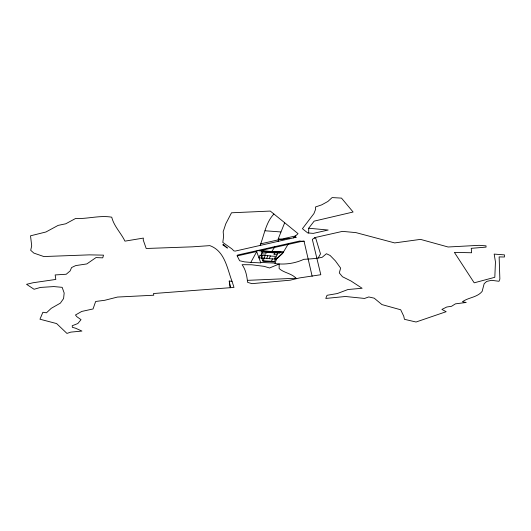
<?xml version="1.0" encoding="UTF-8"?>
<svg xmlns="http://www.w3.org/2000/svg" width="531" height="531" viewBox="0 0 531 531"><rect width="100%" height="100%" fill="white"/><g stroke="black" fill="none" stroke-linecap="round" stroke-linejoin="round"><path stroke-width="0.8" d="M284.689 222.735L298.044 233.667L293.417 237.875L294.021 237.33L296.238 237.238L235.187 251.097L233.872 250.878L231.828 248.827L222.794 242.408L223.604 236.481L223.166 231.768L225.775 223.83L231.509 212.785L270.279 211.072L284.689 222.735L278.304 238.711L278.198 241.3M260.203 245.342L260.714 243.842C264.451 233.647 266.15 222.21 273.903 214.013M312.148 276.293L304.124 241.539L299.71 241.014L237.722 255.013L237.038 255.59L239.627 260.741L244.459 261.856L250.805 262.427L257.283 250.592L283.368 252.218L276.571 258.962L274.925 263.549C284.722 264.876 294.824 263.509 303.805 259.327C309.971 258.962 316.151 258.643 322.191 257.276L326.446 253.718L330.136 255.497L335.386 260.874L340.623 268.075L339.302 272.941L342.482 276.744L351.037 281.018L362.122 288.267L347.984 289.514L337.311 293.543L327.043 295.296L325.782 298.442L345.396 296.49L364.545 298.442L368.773 296.948L374.189 298.17L381.942 304.588L400.693 309.772L403.746 316.171L404.449 319.317L416.052 322.012L446.166 311.697L441.905 309.427L446.757 307.011L451.536 306.294L455.432 303.851L466.198 302.464L462.415 301.761C468.388 297.387 477.196 297.506 482.135 291.406L484.166 283.687L486.695 281.41L491.48 280.322L499.021 281.277L499.863 279.074L499.14 256.904L504.437 257.004L504.45 254.873L494.175 254.097L495.45 261.909L494.819 277.295L474.196 282.824L454.383 252.384L471.601 252.756L471.243 248.329L486.057 247.114L486.031 245.84L479.062 245.329L448.104 246.995L420.506 239.381L394.652 242.919L355.929 232.618L342.482 231.37L314.91 237.589L312.328 239.395L320.804 274.726L299.63 277.912L290.185 280.189L251.973 283.66L247.612 282.359C246.922 276.173 245.86 269.828 242.096 264.684L251.787 264.777L264.199 266.363L269.549 267.982L279.173 263.993L279.133 268.547C284.324 273.16 291.692 273.213 296.497 278.669M261.557 258.033L262.54 255.378M263.217 260.774L264.113 258.365L261.869 258.225M264.146 258.192L265.135 255.537M266.582 251.714L265.686 254.117L261.677 253.871M267.352 252.417L267.75 251.355M266.741 258.351L267.73 255.696M273.578 252.802L273.969 251.74M271.52 261.292L272.41 258.882M274.879 252.232L273.989 254.634L277.043 254.82M274.461 259.009L275.443 256.354L270.259 256.028M318.175 257.993L320.498 253.891L315.786 238.366L314.352 237.981M276.571 258.962L282.578 253.526L288.499 243.537M275.065 246.537L271.792 251.495L283.488 252.006M257.369 250.466L259.818 250.751L302.126 241.293L303.944 240.948L304.124 241.539M308.697 228.23L314.146 221.135L353.102 212.022L341.493 198.109L332.107 197.585L327.906 201.448L321.72 204.847L315.46 206.997L315.66 209.181L313.934 213.575L302.424 228.708L307.721 232.93L313.283 233.388L328.158 230.036L308.697 228.23L308.71 233.016M295.548 235.937L260.714 243.842M237.251 255.902L256.632 251.535L260.801 262.878L250.805 262.427M247.307 280.355L295.94 278.251M260.628 262.414L275.091 263.097M269.336 258.517L258.962 257.867L259.944 255.212L270.319 255.862L269.27 258.683L275.47 259.068M262.706 260.741L274.573 261.478M265.049 230.779L280.872 231.947M289.773 238.704L286.295 238.426L282.87 239.521L278.304 238.711M230.335 287.709L229.226 281.038L232.034 281.337L233.985 287.417L153.492 293.53L153.791 295.216L117.484 297.055L104.713 300.294L95.646 301.475L93.051 308.956L81.708 311.445L75.468 315.002L76.809 316.668L81.024 319.669L77.845 323.532L72.209 325.735L72.362 327.328L75.502 328.191L81.94 331.065L70.809 332.114L66.946 333.415L56.618 323.571L39.971 319.217L42.878 312.268L46.469 312.812L51.241 308.325L60.388 303.121L63.581 298.548L64.171 293.019L62.16 287.331L53.857 286.574L40.482 287.424L34.07 289.269L26.55 284.317L33.095 282.744L55.815 279.439L55.158 274.939L66.229 274.248L70.119 270.929L71.585 267.551L75.707 265.593L86.838 263.92L95.985 257.588L102.735 257.854L103.525 255.145L89.407 254.86L43.821 256.546L33.831 253.081L30.692 250.287L31.694 245.833L30.532 235.817L45.951 231.981L58.125 225.396L65.784 223.777L75.561 218.493C87.681 219.077 99.702 215.095 111.736 217.192C113.933 226.219 120.975 232.87 124.944 241.147L143.39 238.087L143.211 239.912L146.198 248.488L192.275 246.842L209.845 245.627C224.905 251.117 227.095 268.294 232.007 281.337M229.253 281.038L230.361 287.702M261.524 250.971L261.126 252.033L279.804 253.187L280.195 252.125L261.524 250.971M262.566 251.468L261.013 255.65L262.852 261.199L274.414 261.916L277.939 252.424L262.566 251.468M223.67 244.705L222.728 244.771L227.414 248.077L223.67 244.705"/></g></svg>
